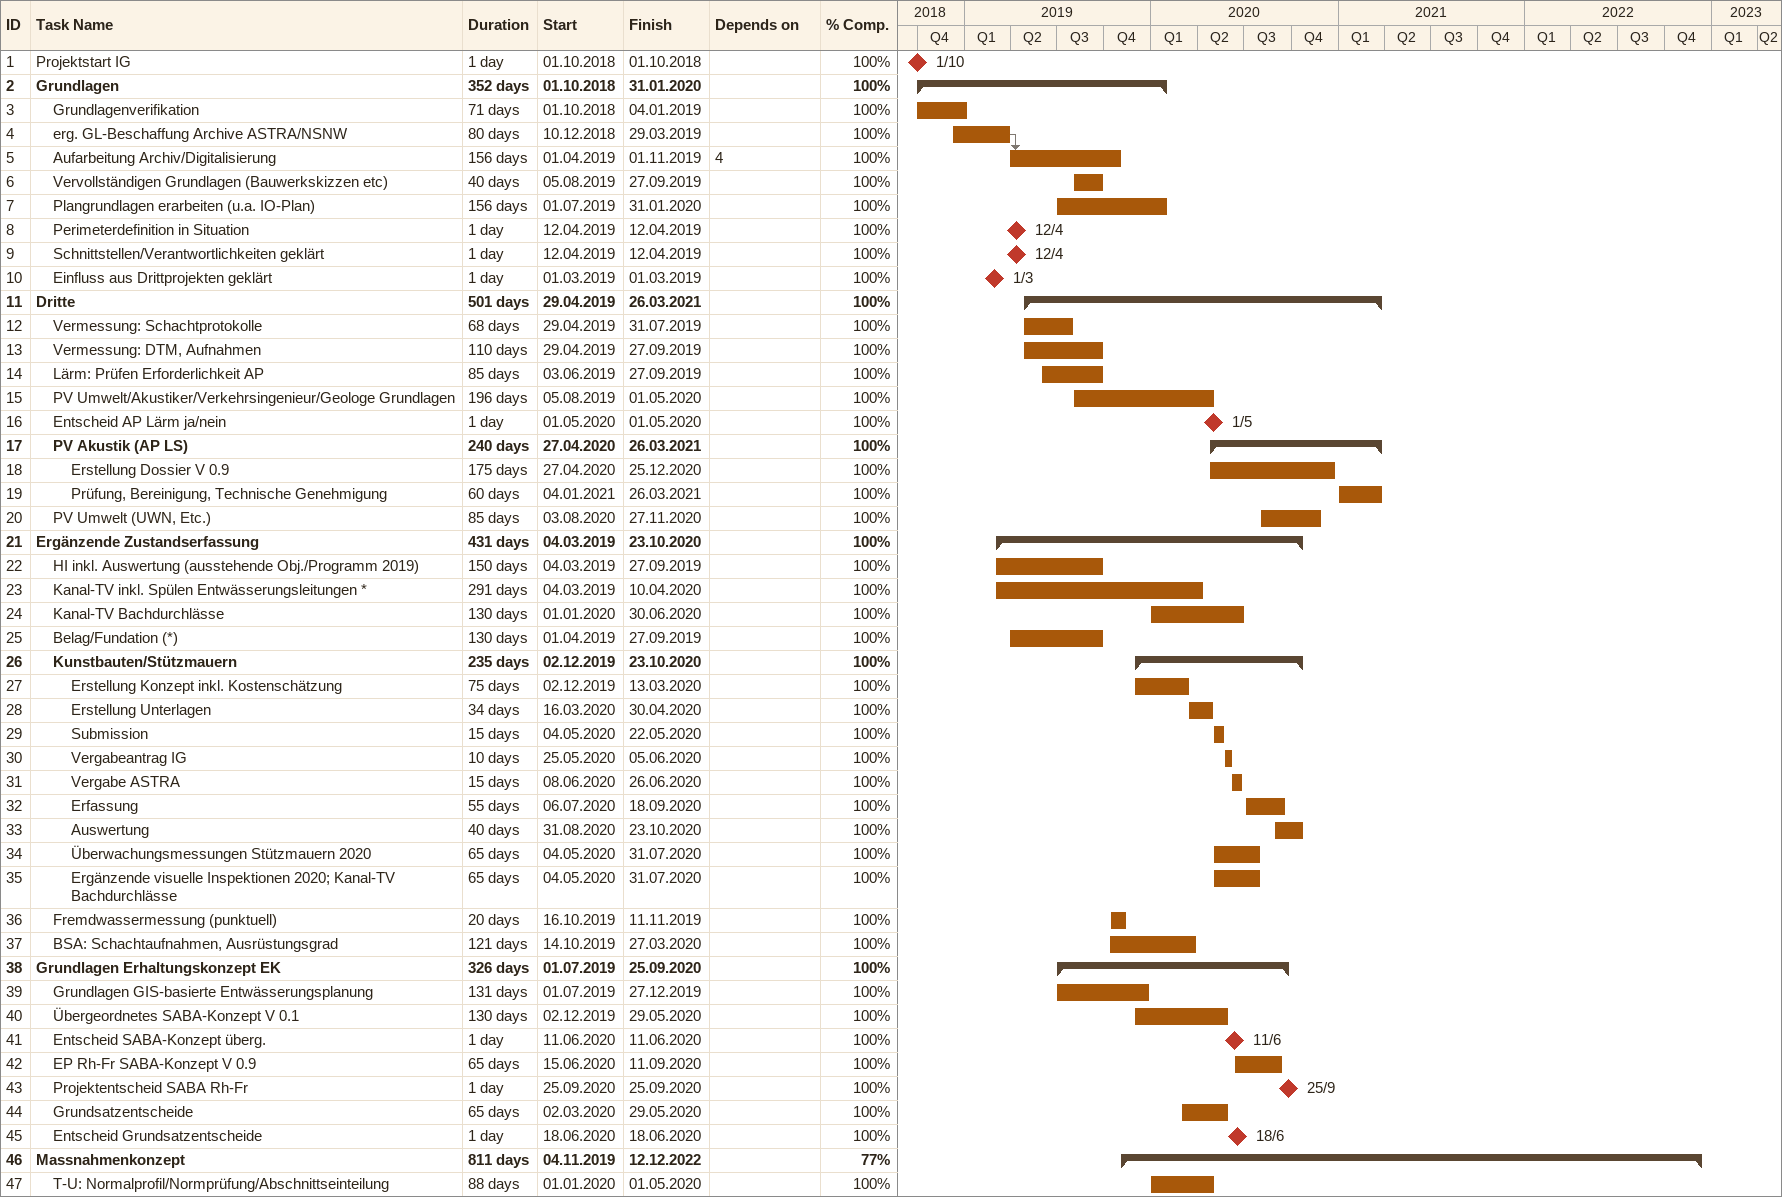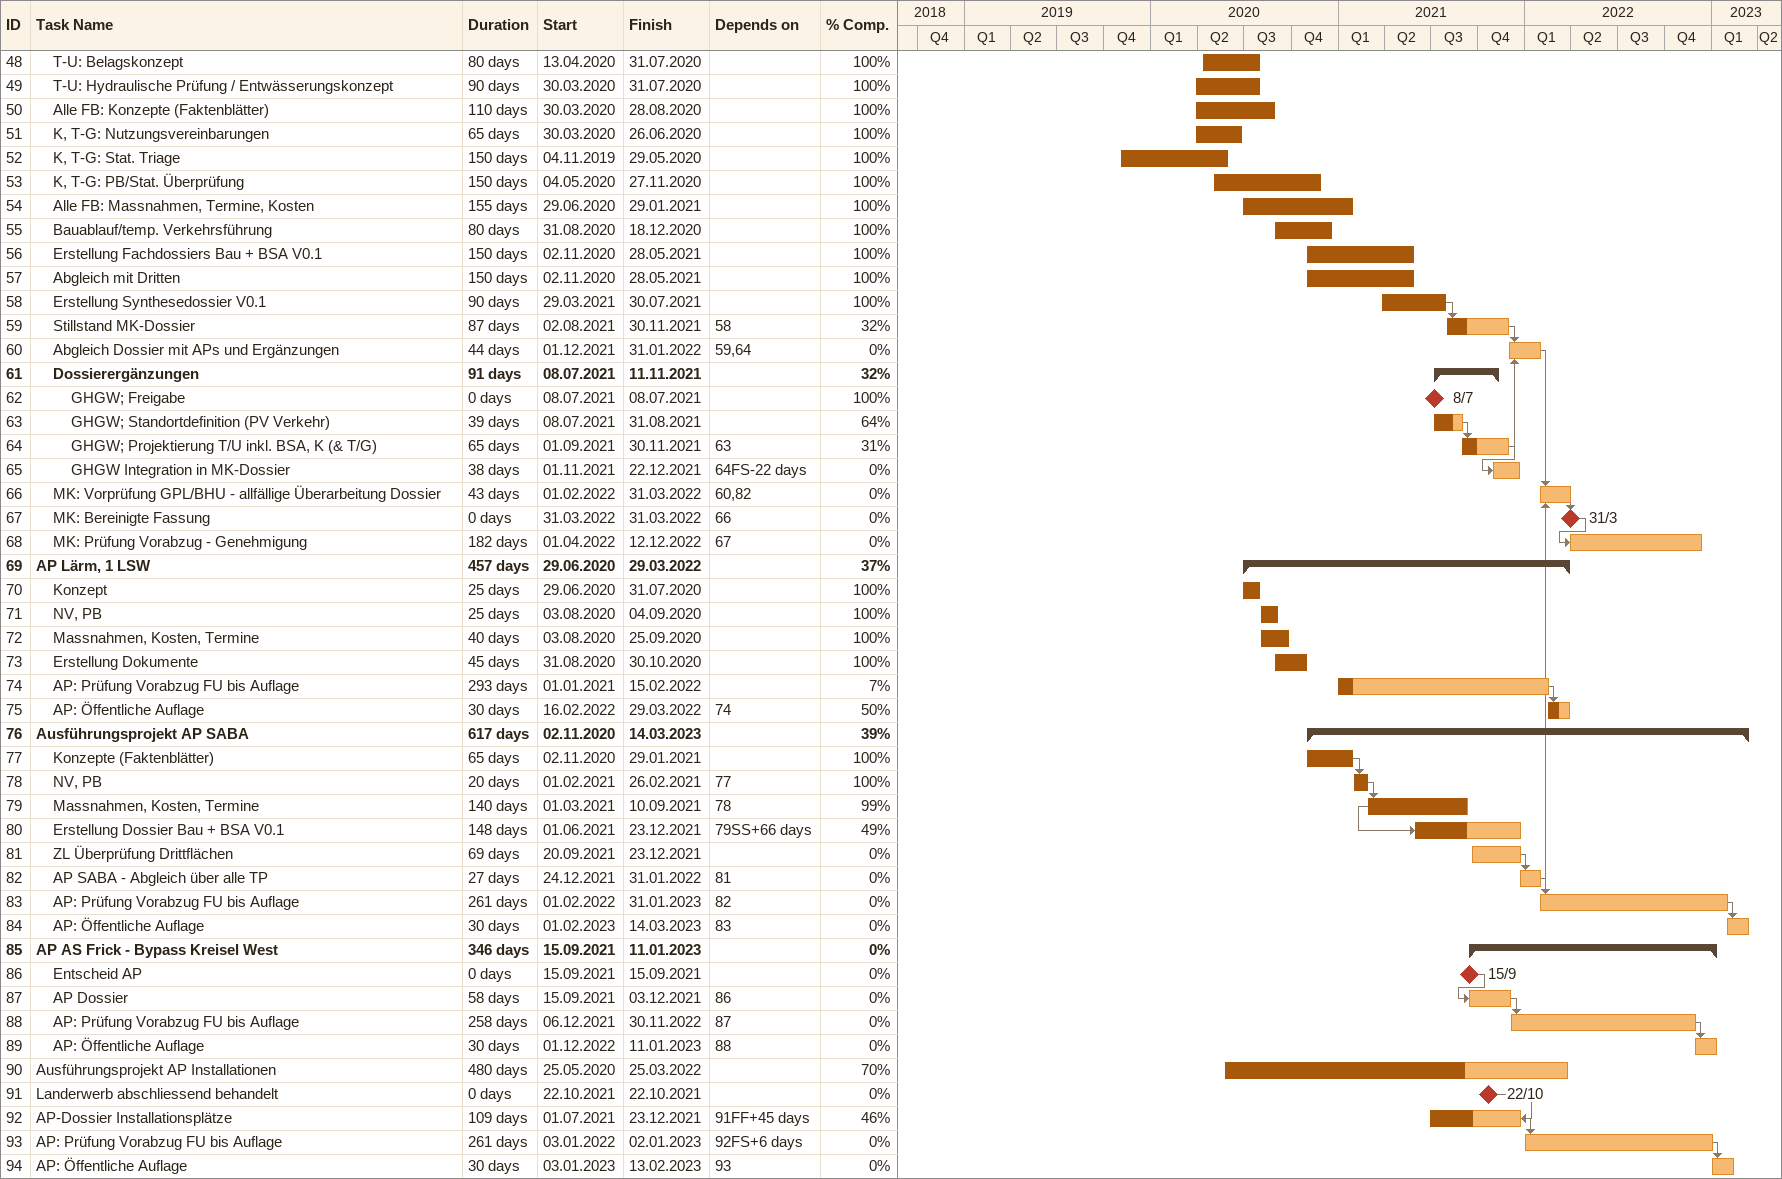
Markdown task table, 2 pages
| ID | Level | Task | Duration | Start | Finish | Predecessors | % complete |
|---|---|---|---|---|---|---|---|
| 1 | 1 | Projektstart IG | 1d | 2018-10-01 | 2018-10-01 |  | 100 |
| 2 | 1 | **Grundlagen** | 352d | 2018-10-01 | 2020-01-31 |  | 100 |
| 3 | 2 | Grundlagenverifikation | 71d | 2018-10-01 | 2019-01-04 |  | 100 |
| 4 | 2 | erg. GL-Beschaffung Archive ASTRA/NSNW | 80d | 2018-12-10 | 2019-03-29 |  | 100 |
| 5 | 2 | Aufarbeitung Archiv/Digitalisierung | 156d | 2019-04-01 | 2019-11-01 | 4 | 100 |
| 6 | 2 | Vervollständigen Grundlagen (Bauwerkskizzen etc) | 40d | 2019-08-05 | 2019-09-27 |  | 100 |
| 7 | 2 | Plangrundlagen erarbeiten (u.a. IO-Plan) | 156d | 2019-07-01 | 2020-01-31 |  | 100 |
| 8 | 2 | Perimeterdefinition in Situation | 1d | 2019-04-12 | 2019-04-12 |  | 100 |
| 9 | 2 | Schnittstellen/Verantwortlichkeiten geklärt | 1d | 2019-04-12 | 2019-04-12 |  | 100 |
| 10 | 2 | Einfluss aus Drittprojekten geklärt | 1d | 2019-03-01 | 2019-03-01 |  | 100 |
| 11 | 1 | **Dritte** | 501d | 2019-04-29 | 2021-03-26 |  | 100 |
| 12 | 2 | Vermessung: Schachtprotokolle | 68d | 2019-04-29 | 2019-07-31 |  | 100 |
| 13 | 2 | Vermessung: DTM, Aufnahmen | 110d | 2019-04-29 | 2019-09-27 |  | 100 |
| 14 | 2 | Lärm: Prüfen Erforderlichkeit AP | 85d | 2019-06-03 | 2019-09-27 |  | 100 |
| 15 | 2 | PV Umwelt/Akustiker/Verkehrsingenieur/Geologe Grundlagen | 196d | 2019-08-05 | 2020-05-01 |  | 100 |
| 16 | 2 | Entscheid AP Lärm ja/nein | 1d | 2020-05-01 | 2020-05-01 |  | 100 |
| 17 | 2 | **PV Akustik (AP LS)** | 240d | 2020-04-27 | 2021-03-26 |  | 100 |
| 18 | 3 | Erstellung Dossier V 0.9 | 175d | 2020-04-27 | 2020-12-25 |  | 100 |
| 19 | 3 | Prüfung, Bereinigung, Technische Genehmigung | 60d | 2021-01-04 | 2021-03-26 |  | 100 |
| 20 | 2 | PV Umwelt (UWN, Etc.) | 85d | 2020-08-03 | 2020-11-27 |  | 100 |
| 21 | 1 | **Ergänzende Zustandserfassung** | 431d | 2019-03-04 | 2020-10-23 |  | 100 |
| 22 | 2 | HI inkl. Auswertung (ausstehende Obj./Programm 2019) | 150d | 2019-03-04 | 2019-09-27 |  | 100 |
| 23 | 2 | Kanal-TV inkl. Spülen Entwässerungsleitungen * | 291d | 2019-03-04 | 2020-04-10 |  | 100 |
| 24 | 2 | Kanal-TV Bachdurchlässe | 130d | 2020-01-01 | 2020-06-30 |  | 100 |
| 25 | 2 | Belag/Fundation (*) | 130d | 2019-04-01 | 2019-09-27 |  | 100 |
| 26 | 2 | **Kunstbauten/Stützmauern** | 235d | 2019-12-02 | 2020-10-23 |  | 100 |
| 27 | 3 | Erstellung Konzept inkl. Kostenschätzung | 75d | 2019-12-02 | 2020-03-13 |  | 100 |
| 28 | 3 | Erstellung Unterlagen | 34d | 2020-03-16 | 2020-04-30 |  | 100 |
| 29 | 3 | Submission | 15d | 2020-05-04 | 2020-05-22 |  | 100 |
| 30 | 3 | Vergabeantrag IG | 10d | 2020-05-25 | 2020-06-05 |  | 100 |
| 31 | 3 | Vergabe ASTRA | 15d | 2020-06-08 | 2020-06-26 |  | 100 |
| 32 | 3 | Erfassung | 55d | 2020-07-06 | 2020-09-18 |  | 100 |
| 33 | 3 | Auswertung | 40d | 2020-08-31 | 2020-10-23 |  | 100 |
| 34 | 3 | Überwachungsmessungen Stützmauern 2020 | 65d | 2020-05-04 | 2020-07-31 |  | 100 |
| 35 | 3 | Ergänzende visuelle Inspektionen 2020; Kanal-TV Bachdurchlässe | 65d | 2020-05-04 | 2020-07-31 |  | 100 |
| 36 | 2 | Fremdwassermessung (punktuell) | 20d | 2019-10-16 | 2019-11-11 |  | 100 |
| 37 | 2 | BSA: Schachtaufnahmen, Ausrüstungsgrad | 121d | 2019-10-14 | 2020-03-27 |  | 100 |
| 38 | 1 | **Grundlagen Erhaltungskonzept EK** | 326d | 2019-07-01 | 2020-09-25 |  | 100 |
| 39 | 2 | Grundlagen GIS-basierte Entwässerungsplanung | 131d | 2019-07-01 | 2019-12-27 |  | 100 |
| 40 | 2 | Übergeordnetes SABA-Konzept V 0.1 | 130d | 2019-12-02 | 2020-05-29 |  | 100 |
| 41 | 2 | Entscheid SABA-Konzept überg. | 1d | 2020-06-11 | 2020-06-11 |  | 100 |
| 42 | 2 | EP Rh-Fr SABA-Konzept V 0.9 | 65d | 2020-06-15 | 2020-09-11 |  | 100 |
| 43 | 2 | Projektentscheid SABA Rh-Fr | 1d | 2020-09-25 | 2020-09-25 |  | 100 |
| 44 | 2 | Grundsatzentscheide | 65d | 2020-03-02 | 2020-05-29 |  | 100 |
| 45 | 2 | Entscheid Grundsatzentscheide | 1d | 2020-06-18 | 2020-06-18 |  | 100 |
| 46 | 1 | **Massnahmenkonzept** | 811d | 2019-11-04 | 2022-12-12 |  | 77 |
| 47 | 2 | T-U: Normalprofil/Normprüfung/Abschnittseinteilung | 88d | 2020-01-01 | 2020-05-01 |  | 100 |
| 48 | 2 | T-U: Belagskonzept | 80d | 2020-04-13 | 2020-07-31 |  | 100 |
| 49 | 2 | T-U: Hydraulische Prüfung / Entwässerungskonzept | 90d | 2020-03-30 | 2020-07-31 |  | 100 |
| 50 | 2 | Alle FB: Konzepte (Faktenblätter) | 110d | 2020-03-30 | 2020-08-28 |  | 100 |
| 51 | 2 | K, T-G: Nutzungsvereinbarungen | 65d | 2020-03-30 | 2020-06-26 |  | 100 |
| 52 | 2 | K, T-G: Stat. Triage | 150d | 2019-11-04 | 2020-05-29 |  | 100 |
| 53 | 2 | K, T-G: PB/Stat. Überprüfung | 150d | 2020-05-04 | 2020-11-27 |  | 100 |
| 54 | 2 | Alle FB: Massnahmen, Termine, Kosten | 155d | 2020-06-29 | 2021-01-29 |  | 100 |
| 55 | 2 | Bauablauf/temp. Verkehrsführung | 80d | 2020-08-31 | 2020-12-18 |  | 100 |
| 56 | 2 | Erstellung Fachdossiers Bau + BSA V0.1 | 150d | 2020-11-02 | 2021-05-28 |  | 100 |
| 57 | 2 | Abgleich mit Dritten | 150d | 2020-11-02 | 2021-05-28 |  | 100 |
| 58 | 2 | Erstellung Synthesedossier V0.1 | 90d | 2021-03-29 | 2021-07-30 |  | 100 |
| 59 | 2 | Stillstand MK-Dossier | 87d | 2021-08-02 | 2021-11-30 | 58 | 32 |
| 60 | 2 | Abgleich Dossier mit APs und Ergänzungen | 44d | 2021-12-01 | 2022-01-31 | 59, 64 | 0 |
| 61 | 2 | **Dossierergänzungen** | 91d | 2021-07-08 | 2021-11-11 |  | 32 |
| 62 | 3 | GHGW; Freigabe | 0d | 2021-07-08 | 2021-07-08 |  | 100 |
| 63 | 3 | GHGW; Standortdefinition (PV Verkehr) | 39d | 2021-07-08 | 2021-08-31 |  | 64 |
| 64 | 3 | GHGW; Projektierung T/U inkl. BSA, K (& T/G) | 65d | 2021-09-01 | 2021-11-30 | 63 | 31 |
| 65 | 3 | GHGW Integration in MK-Dossier | 38d | 2021-11-01 | 2021-12-22 | 64FS-22d | 0 |
| 66 | 2 | MK: Vorprüfung GPL/BHU - allfällige Überarbeitung Dossier | 43d | 2022-02-01 | 2022-03-31 | 60, 82 | 0 |
| 67 | 2 | MK: Bereinigte Fassung | 0d | 2022-03-31 | 2022-03-31 | 66 | 0 |
| 68 | 2 | MK: Prüfung Vorabzug - Genehmigung | 182d | 2022-04-01 | 2022-12-12 | 67 | 0 |
| 69 | 1 | **AP Lärm, 1 LSW** | 457d | 2020-06-29 | 2022-03-29 |  | 37 |
| 70 | 2 | Konzept | 25d | 2020-06-29 | 2020-07-31 |  | 100 |
| 71 | 2 | NV, PB | 25d | 2020-08-03 | 2020-09-04 |  | 100 |
| 72 | 2 | Massnahmen, Kosten, Termine | 40d | 2020-08-03 | 2020-09-25 |  | 100 |
| 73 | 2 | Erstellung Dokumente | 45d | 2020-08-31 | 2020-10-30 |  | 100 |
| 74 | 2 | AP: Prüfung Vorabzug FU bis Auflage | 293d | 2021-01-01 | 2022-02-15 |  | 7 |
| 75 | 2 | AP: Öffentliche Auflage | 30d | 2022-02-16 | 2022-03-29 | 74 | 50 |
| 76 | 1 | **Ausführungsprojekt AP SABA** | 617d | 2020-11-02 | 2023-03-14 |  | 39 |
| 77 | 2 | Konzepte (Faktenblätter) | 65d | 2020-11-02 | 2021-01-29 |  | 100 |
| 78 | 2 | NV, PB | 20d | 2021-02-01 | 2021-02-26 | 77 | 100 |
| 79 | 2 | Massnahmen, Kosten, Termine | 140d | 2021-03-01 | 2021-09-10 | 78 | 99 |
| 80 | 2 | Erstellung Dossier Bau + BSA V0.1 | 148d | 2021-06-01 | 2021-12-23 | 79SS+66d | 49 |
| 81 | 2 | ZL Überprüfung Drittflächen | 69d | 2021-09-20 | 2021-12-23 |  | 0 |
| 82 | 2 | AP SABA - Abgleich über alle TP | 27d | 2021-12-24 | 2022-01-31 | 81 | 0 |
| 83 | 2 | AP: Prüfung Vorabzug FU bis Auflage | 261d | 2022-02-01 | 2023-01-31 | 82 | 0 |
| 84 | 2 | AP: Öffentliche Auflage | 30d | 2023-02-01 | 2023-03-14 | 83 | 0 |
| 85 | 1 | **AP AS Frick - Bypass Kreisel West** | 346d | 2021-09-15 | 2023-01-11 |  | 0 |
| 86 | 2 | Entscheid AP | 0d | 2021-09-15 | 2021-09-15 |  | 0 |
| 87 | 2 | AP Dossier | 58d | 2021-09-15 | 2021-12-03 | 86 | 0 |
| 88 | 2 | AP: Prüfung Vorabzug FU bis Auflage | 258d | 2021-12-06 | 2022-11-30 | 87 | 0 |
| 89 | 2 | AP: Öffentliche Auflage | 30d | 2022-12-01 | 2023-01-11 | 88 | 0 |
| 90 | 1 | Ausführungsprojekt AP Installationen | 480d | 2020-05-25 | 2022-03-25 |  | 70 |
| 91 | 1 | Landerwerb abschliessend behandelt | 0d | 2021-10-22 | 2021-10-22 |  | 0 |
| 92 | 1 | AP-Dossier Installationsplätze | 109d | 2021-07-01 | 2021-12-23 | 91FF+45d | 46 |
| 93 | 1 | AP: Prüfung Vorabzug FU bis Auflage | 261d | 2022-01-03 | 2023-01-02 | 92FS+6d | 0 |
| 94 | 1 | AP: Öffentliche Auflage | 30d | 2023-01-03 | 2023-02-13 | 93 | 0 |
